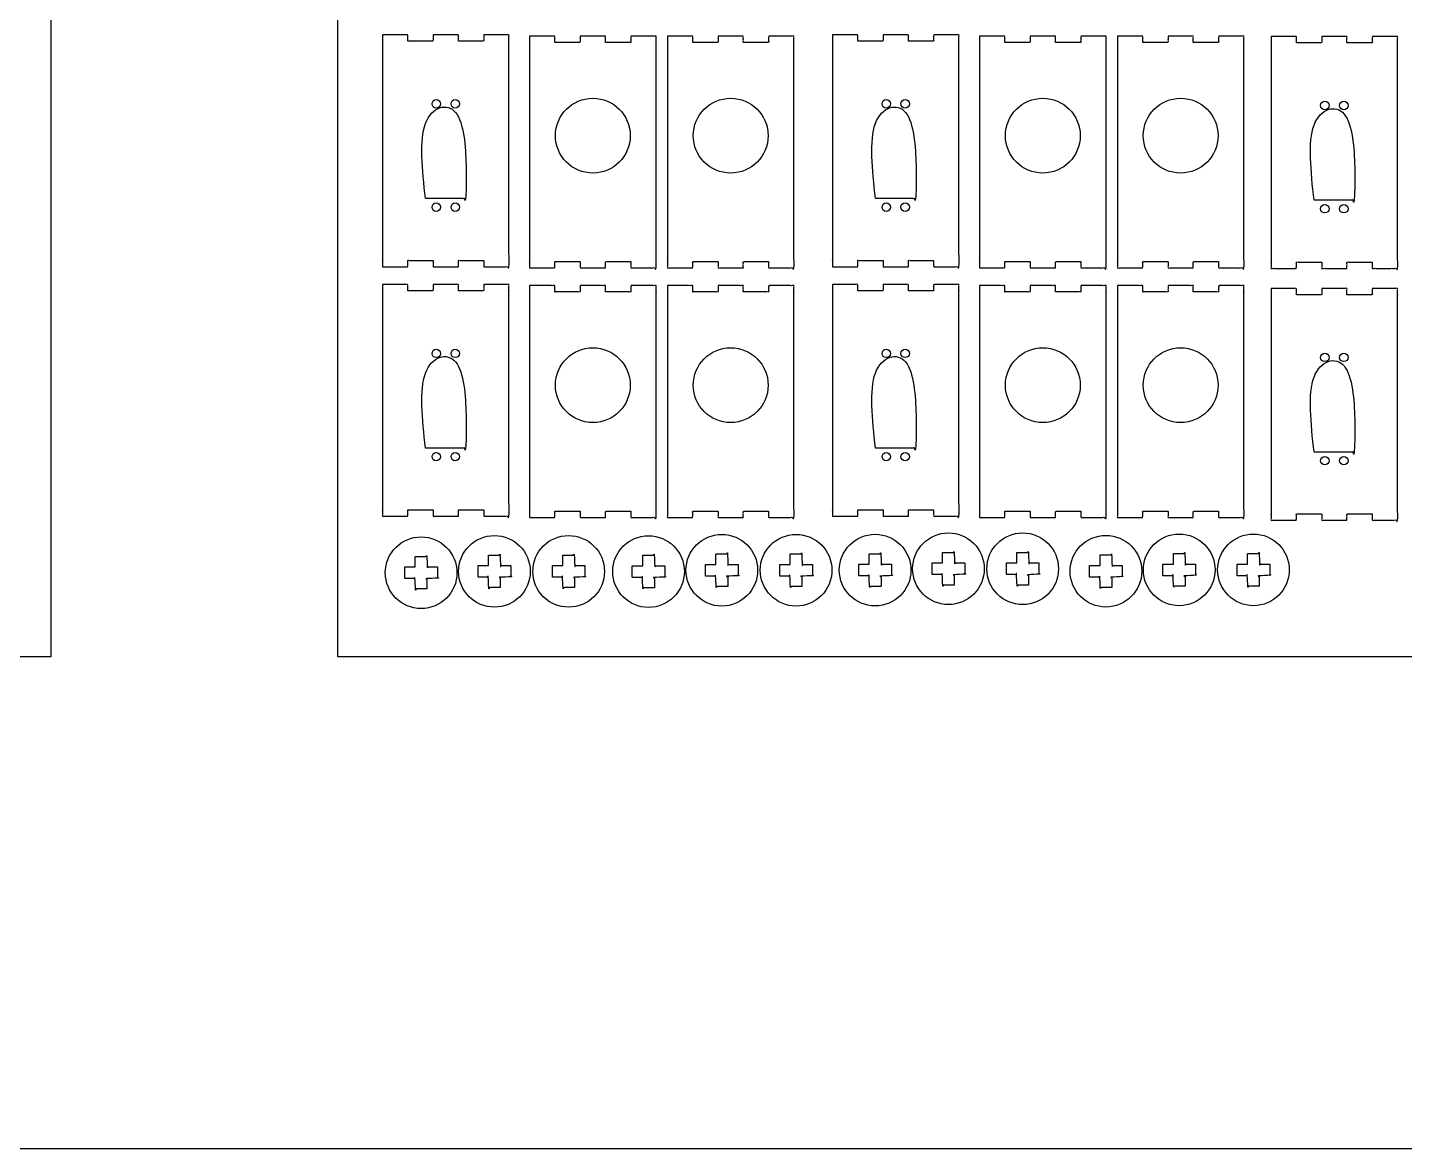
# Model space of a CAD drawing. Header units: metres. Extents: x -93 to 6479, y -472 to 3135.
# Drawn here: x 1191 to 1844, y 893 to 1424 of the extents above; entities that cross this region are included whole.
import ezdxf

# ---------------------------------------------------------------- set-up
doc = ezdxf.new("R2010")
doc.units = ezdxf.units.M
doc.header["$LTSCALE"] = 0.001
doc.header["$MEASUREMENT"] = 0
for name, color, linetype, true_color in [('Cortes$Chicos (15)', 1, 'Continuous', 0xff0000), ('Cortes$Grandes (5)', 5, 'Continuous', 0x0000ff), ('Láminas MDF', 7, 'Continuous', 0x000000)]:
    doc.layers.add(name, color=color, linetype=linetype, true_color=true_color)

msp = doc.modelspace()

# ---------------------------------------------------------------- linework, layer by layer
at = {"layer": 'Cortes$Chicos (15)'}
for centre, radius in [((1385.15, 1388.26, -176.28), 2), ((1394.15, 1388.26, -176.28), 2), ((1459.44, 1373.17), 17.75), ((1524.83, 1373.17), 17.75), ((1598.63, 1388.26, -176.28), 2), ((1607.63, 1388.26, -176.28), 2), ((1672.92, 1373.17), 17.75), ((1738.31, 1373.17), 17.75), ((1385.15, 1339.26, -176.28), 2), ((1394.15, 1339.26, -176.28), 2), ((1598.63, 1339.26, -176.28), 2), ((1607.63, 1339.26, -176.28), 2), ((1385.15, 1269.86, -176.28), 2), ((1394.15, 1269.86, -176.28), 2), ((1459.44, 1254.77), 17.75), ((1524.83, 1254.77), 17.75), ((1598.63, 1269.86, -176.28), 2), ((1607.63, 1269.86, -176.28), 2), ((1672.92, 1254.77), 17.75), ((1738.31, 1254.77), 17.75), ((1385.15, 1220.86, -176.28), 2), ((1394.15, 1220.86, -176.28), 2), ((1598.63, 1220.86, -176.28), 2), ((1607.63, 1220.86, -176.28), 2)]:
    msp.add_circle(centre, radius, dxfattribs=at)
for points, knots in [([(1359.65, 1420.99, -176.28), (1365.65, 1420.99, -176.28), (1371.65, 1420.99, -176.28), (1371.65, 1419.49, -176.28), (1371.65, 1417.99, -176.28), (1377.65, 1417.99, -176.28), (1383.65, 1417.99, -176.28), (1383.65, 1419.49, -176.28), (1383.65, 1420.99, -176.28), (1389.65, 1420.99, -176.28), (1395.65, 1420.99, -176.28), (1395.65, 1419.49, -176.28), (1395.65, 1417.99, -176.28), (1401.65, 1417.99, -176.28), (1407.65, 1417.99, -176.28), (1407.65, 1419.49, -176.28), (1407.65, 1420.99, -176.28), (1413.65, 1420.99, -176.28), (1419.65, 1420.99, -176.28), (1419.65, 1365.99, -176.28), (1419.65, 1310.99, -176.28), (1413.65, 1310.99, -176.28), (1407.65, 1310.99, -176.28), (1407.65, 1312.49, -176.28), (1407.65, 1313.99, -176.28), (1401.65, 1313.99, -176.28), (1395.65, 1313.99, -176.28), (1395.65, 1312.49, -176.28), (1395.65, 1310.99, -176.28), (1389.65, 1310.99, -176.28), (1383.65, 1310.99, -176.28), (1383.65, 1312.49, -176.28), (1383.65, 1313.99, -176.28), (1377.65, 1313.99, -176.28), (1371.65, 1313.99, -176.28), (1371.65, 1312.49, -176.28), (1371.65, 1310.99, -176.28), (1365.65, 1310.99, -176.28), (1359.65, 1310.99, -176.28), (1359.65, 1365.99, -176.28), (1359.65, 1420.99, -176.28)], [0, 0, 0, 12, 12, 15, 15, 27, 27, 30, 30, 42, 42, 45, 45, 57, 57, 60, 60, 72, 72, 192, 192, 204, 204, 207, 207, 219, 219, 222, 222, 234, 234, 237, 237, 249, 249, 252, 252, 264, 264, 384, 384, 384]), ([(1429.44, 1420.4), (1435.44, 1420.4), (1441.44, 1420.4), (1441.44, 1418.9), (1441.44, 1417.4), (1447.44, 1417.4), (1453.44, 1417.4), (1453.44, 1418.9), (1453.44, 1420.4), (1459.44, 1420.4), (1465.44, 1420.4), (1465.44, 1418.9), (1465.44, 1417.4), (1471.44, 1417.4), (1477.44, 1417.4), (1477.44, 1418.9), (1477.44, 1420.4), (1483.44, 1420.4), (1489.44, 1420.4), (1489.44, 1365.4), (1489.44, 1310.4), (1483.44, 1310.4), (1477.44, 1310.4), (1477.44, 1311.9), (1477.44, 1313.4), (1471.44, 1313.4), (1465.44, 1313.4), (1465.44, 1311.9), (1465.44, 1310.4), (1459.44, 1310.4), (1453.44, 1310.4), (1453.44, 1311.9), (1453.44, 1313.4), (1447.44, 1313.4), (1441.44, 1313.4), (1441.44, 1311.9), (1441.44, 1310.4), (1435.44, 1310.4), (1429.44, 1310.4), (1429.44, 1365.4), (1429.44, 1420.4)], [0, 0, 0, 12, 12, 15, 15, 27, 27, 30, 30, 42, 42, 45, 45, 57, 57, 60, 60, 72, 72, 192, 192, 204, 204, 207, 207, 219, 219, 222, 222, 234, 234, 237, 237, 249, 249, 252, 252, 264, 264, 384, 384, 384]), ([(1494.83, 1420.4), (1500.83, 1420.4), (1506.83, 1420.4), (1506.83, 1418.9), (1506.83, 1417.4), (1512.83, 1417.4), (1518.83, 1417.4), (1518.83, 1418.9), (1518.83, 1420.4), (1524.83, 1420.4), (1530.83, 1420.4), (1530.83, 1418.9), (1530.83, 1417.4), (1536.83, 1417.4), (1542.83, 1417.4), (1542.83, 1418.9), (1542.83, 1420.4), (1548.83, 1420.4), (1554.83, 1420.4), (1554.83, 1365.4), (1554.83, 1310.4), (1548.83, 1310.4), (1542.83, 1310.4), (1542.83, 1311.9), (1542.83, 1313.4), (1536.83, 1313.4), (1530.83, 1313.4), (1530.83, 1311.9), (1530.83, 1310.4), (1524.83, 1310.4), (1518.83, 1310.4), (1518.83, 1311.9), (1518.83, 1313.4), (1512.83, 1313.4), (1506.83, 1313.4), (1506.83, 1311.9), (1506.83, 1310.4), (1500.83, 1310.4), (1494.83, 1310.4), (1494.83, 1365.4), (1494.83, 1420.4)], [0, 0, 0, 12, 12, 15, 15, 27, 27, 30, 30, 42, 42, 45, 45, 57, 57, 60, 60, 72, 72, 192, 192, 204, 204, 207, 207, 219, 219, 222, 222, 234, 234, 237, 237, 249, 249, 252, 252, 264, 264, 384, 384, 384]), ([(1573.13, 1420.99, -176.28), (1579.13, 1420.99, -176.28), (1585.13, 1420.99, -176.28), (1585.13, 1419.49, -176.28), (1585.13, 1417.99, -176.28), (1591.13, 1417.99, -176.28), (1597.13, 1417.99, -176.28), (1597.13, 1419.49, -176.28), (1597.13, 1420.99, -176.28), (1603.13, 1420.99, -176.28), (1609.13, 1420.99, -176.28), (1609.13, 1419.49, -176.28), (1609.13, 1417.99, -176.28), (1615.13, 1417.99, -176.28), (1621.13, 1417.99, -176.28), (1621.13, 1419.49, -176.28), (1621.13, 1420.99, -176.28), (1627.13, 1420.99, -176.28), (1633.13, 1420.99, -176.28), (1633.13, 1365.99, -176.28), (1633.13, 1310.99, -176.28), (1627.13, 1310.99, -176.28), (1621.13, 1310.99, -176.28), (1621.13, 1312.49, -176.28), (1621.13, 1313.99, -176.28), (1615.13, 1313.99, -176.28), (1609.13, 1313.99, -176.28), (1609.13, 1312.49, -176.28), (1609.13, 1310.99, -176.28), (1603.13, 1310.99, -176.28), (1597.13, 1310.99, -176.28), (1597.13, 1312.49, -176.28), (1597.13, 1313.99, -176.28), (1591.13, 1313.99, -176.28), (1585.13, 1313.99, -176.28), (1585.13, 1312.49, -176.28), (1585.13, 1310.99, -176.28), (1579.13, 1310.99, -176.28), (1573.13, 1310.99, -176.28), (1573.13, 1365.99, -176.28), (1573.13, 1420.99, -176.28)], [0, 0, 0, 12, 12, 15, 15, 27, 27, 30, 30, 42, 42, 45, 45, 57, 57, 60, 60, 72, 72, 192, 192, 204, 204, 207, 207, 219, 219, 222, 222, 234, 234, 237, 237, 249, 249, 252, 252, 264, 264, 384, 384, 384]), ([(1642.92, 1420.4), (1648.92, 1420.4), (1654.92, 1420.4), (1654.92, 1418.9), (1654.92, 1417.4), (1660.92, 1417.4), (1666.92, 1417.4), (1666.92, 1418.9), (1666.92, 1420.4), (1672.92, 1420.4), (1678.92, 1420.4), (1678.92, 1418.9), (1678.92, 1417.4), (1684.92, 1417.4), (1690.92, 1417.4), (1690.92, 1418.9), (1690.92, 1420.4), (1696.92, 1420.4), (1702.92, 1420.4), (1702.92, 1365.4), (1702.92, 1310.4), (1696.92, 1310.4), (1690.92, 1310.4), (1690.92, 1311.9), (1690.92, 1313.4), (1684.92, 1313.4), (1678.92, 1313.4), (1678.92, 1311.9), (1678.92, 1310.4), (1672.92, 1310.4), (1666.92, 1310.4), (1666.92, 1311.9), (1666.92, 1313.4), (1660.92, 1313.4), (1654.92, 1313.4), (1654.92, 1311.9), (1654.92, 1310.4), (1648.92, 1310.4), (1642.92, 1310.4), (1642.92, 1365.4), (1642.92, 1420.4)], [0, 0, 0, 12, 12, 15, 15, 27, 27, 30, 30, 42, 42, 45, 45, 57, 57, 60, 60, 72, 72, 192, 192, 204, 204, 207, 207, 219, 219, 222, 222, 234, 234, 237, 237, 249, 249, 252, 252, 264, 264, 384, 384, 384]), ([(1708.31, 1420.4), (1714.31, 1420.4), (1720.31, 1420.4), (1720.31, 1418.9), (1720.31, 1417.4), (1726.31, 1417.4), (1732.31, 1417.4), (1732.31, 1418.9), (1732.31, 1420.4), (1738.31, 1420.4), (1744.31, 1420.4), (1744.31, 1418.9), (1744.31, 1417.4), (1750.31, 1417.4), (1756.31, 1417.4), (1756.31, 1418.9), (1756.31, 1420.4), (1762.31, 1420.4), (1768.31, 1420.4), (1768.31, 1365.4), (1768.31, 1310.4), (1762.31, 1310.4), (1756.31, 1310.4), (1756.31, 1311.9), (1756.31, 1313.4), (1750.31, 1313.4), (1744.31, 1313.4), (1744.31, 1311.9), (1744.31, 1310.4), (1738.31, 1310.4), (1732.31, 1310.4), (1732.31, 1311.9), (1732.31, 1313.4), (1726.31, 1313.4), (1720.31, 1313.4), (1720.31, 1311.9), (1720.31, 1310.4), (1714.31, 1310.4), (1708.31, 1310.4), (1708.31, 1365.4), (1708.31, 1420.4)], [0, 0, 0, 12, 12, 15, 15, 27, 27, 30, 30, 42, 42, 45, 45, 57, 57, 60, 60, 72, 72, 192, 192, 204, 204, 207, 207, 219, 219, 222, 222, 234, 234, 237, 237, 249, 249, 252, 252, 264, 264, 384, 384, 384]), ([(1380, 1343.31, -176.28), (1389.65, 1343.31, -176.28), (1399.3, 1343.31, -176.28), (1399.3, 1363.76, -176.28), (1399.3, 1384.21, -176.28), (1389.65, 1384.21, -176.28), (1380, 1384.21, -176.28), (1380, 1363.76, -176.28), (1380, 1343.31, -176.28)], [0, 0, 0, 19, 19, 19.5, 19.5, 20, 20, 20.5, 20.5, 20.5]), ([(1593.48, 1343.31, -176.28), (1603.13, 1343.31, -176.28), (1612.78, 1343.31, -176.28), (1612.78, 1363.76, -176.28), (1612.78, 1384.21, -176.28), (1603.13, 1384.21, -176.28), (1593.48, 1384.21, -176.28), (1593.48, 1363.76, -176.28), (1593.48, 1343.31, -176.28)], [0, 0, 0, 19, 19, 19.5, 19.5, 20, 20, 20.5, 20.5, 20.5]), ([(1359.65, 1302.59, -176.28), (1365.65, 1302.59, -176.28), (1371.65, 1302.59, -176.28), (1371.65, 1301.09, -176.28), (1371.65, 1299.59, -176.28), (1377.65, 1299.59, -176.28), (1383.65, 1299.59, -176.28), (1383.65, 1301.09, -176.28), (1383.65, 1302.59, -176.28), (1389.65, 1302.59, -176.28), (1395.65, 1302.59, -176.28), (1395.65, 1301.09, -176.28), (1395.65, 1299.59, -176.28), (1401.65, 1299.59, -176.28), (1407.65, 1299.59, -176.28), (1407.65, 1301.09, -176.28), (1407.65, 1302.59, -176.28), (1413.65, 1302.59, -176.28), (1419.65, 1302.59, -176.28), (1419.65, 1247.59, -176.28), (1419.65, 1192.59, -176.28), (1413.65, 1192.59, -176.28), (1407.65, 1192.59, -176.28), (1407.65, 1194.09, -176.28), (1407.65, 1195.59, -176.28), (1401.65, 1195.59, -176.28), (1395.65, 1195.59, -176.28), (1395.65, 1194.09, -176.28), (1395.65, 1192.59, -176.28), (1389.65, 1192.59, -176.28), (1383.65, 1192.59, -176.28), (1383.65, 1194.09, -176.28), (1383.65, 1195.59, -176.28), (1377.65, 1195.59, -176.28), (1371.65, 1195.59, -176.28), (1371.65, 1194.09, -176.28), (1371.65, 1192.59, -176.28), (1365.65, 1192.59, -176.28), (1359.65, 1192.59, -176.28), (1359.65, 1247.59, -176.28), (1359.65, 1302.59, -176.28)], [0, 0, 0, 12, 12, 15, 15, 27, 27, 30, 30, 42, 42, 45, 45, 57, 57, 60, 60, 72, 72, 192, 192, 204, 204, 207, 207, 219, 219, 222, 222, 234, 234, 237, 237, 249, 249, 252, 252, 264, 264, 384, 384, 384]), ([(1429.44, 1302), (1435.44, 1302), (1441.44, 1302), (1441.44, 1300.5), (1441.44, 1299), (1447.44, 1299), (1453.44, 1299), (1453.44, 1300.5), (1453.44, 1302), (1459.44, 1302), (1465.44, 1302), (1465.44, 1300.5), (1465.44, 1299), (1471.44, 1299), (1477.44, 1299), (1477.44, 1300.5), (1477.44, 1302), (1483.44, 1302), (1489.44, 1302), (1489.44, 1247), (1489.44, 1192), (1483.44, 1192), (1477.44, 1192), (1477.44, 1193.5), (1477.44, 1195), (1471.44, 1195), (1465.44, 1195), (1465.44, 1193.5), (1465.44, 1192), (1459.44, 1192), (1453.44, 1192), (1453.44, 1193.5), (1453.44, 1195), (1447.44, 1195), (1441.44, 1195), (1441.44, 1193.5), (1441.44, 1192), (1435.44, 1192), (1429.44, 1192), (1429.44, 1247), (1429.44, 1302)], [0, 0, 0, 12, 12, 15, 15, 27, 27, 30, 30, 42, 42, 45, 45, 57, 57, 60, 60, 72, 72, 192, 192, 204, 204, 207, 207, 219, 219, 222, 222, 234, 234, 237, 237, 249, 249, 252, 252, 264, 264, 384, 384, 384]), ([(1494.83, 1302), (1500.83, 1302), (1506.83, 1302), (1506.83, 1300.5), (1506.83, 1299), (1512.83, 1299), (1518.83, 1299), (1518.83, 1300.5), (1518.83, 1302), (1524.83, 1302), (1530.83, 1302), (1530.83, 1300.5), (1530.83, 1299), (1536.83, 1299), (1542.83, 1299), (1542.83, 1300.5), (1542.83, 1302), (1548.83, 1302), (1554.83, 1302), (1554.83, 1247), (1554.83, 1192), (1548.83, 1192), (1542.83, 1192), (1542.83, 1193.5), (1542.83, 1195), (1536.83, 1195), (1530.83, 1195), (1530.83, 1193.5), (1530.83, 1192), (1524.83, 1192), (1518.83, 1192), (1518.83, 1193.5), (1518.83, 1195), (1512.83, 1195), (1506.83, 1195), (1506.83, 1193.5), (1506.83, 1192), (1500.83, 1192), (1494.83, 1192), (1494.83, 1247), (1494.83, 1302)], [0, 0, 0, 12, 12, 15, 15, 27, 27, 30, 30, 42, 42, 45, 45, 57, 57, 60, 60, 72, 72, 192, 192, 204, 204, 207, 207, 219, 219, 222, 222, 234, 234, 237, 237, 249, 249, 252, 252, 264, 264, 384, 384, 384]), ([(1573.13, 1302.59, -176.28), (1579.13, 1302.59, -176.28), (1585.13, 1302.59, -176.28), (1585.13, 1301.09, -176.28), (1585.13, 1299.59, -176.28), (1591.13, 1299.59, -176.28), (1597.13, 1299.59, -176.28), (1597.13, 1301.09, -176.28), (1597.13, 1302.59, -176.28), (1603.13, 1302.59, -176.28), (1609.13, 1302.59, -176.28), (1609.13, 1301.09, -176.28), (1609.13, 1299.59, -176.28), (1615.13, 1299.59, -176.28), (1621.13, 1299.59, -176.28), (1621.13, 1301.09, -176.28), (1621.13, 1302.59, -176.28), (1627.13, 1302.59, -176.28), (1633.13, 1302.59, -176.28), (1633.13, 1247.59, -176.28), (1633.13, 1192.59, -176.28), (1627.13, 1192.59, -176.28), (1621.13, 1192.59, -176.28), (1621.13, 1194.09, -176.28), (1621.13, 1195.59, -176.28), (1615.13, 1195.59, -176.28), (1609.13, 1195.59, -176.28), (1609.13, 1194.09, -176.28), (1609.13, 1192.59, -176.28), (1603.13, 1192.59, -176.28), (1597.13, 1192.59, -176.28), (1597.13, 1194.09, -176.28), (1597.13, 1195.59, -176.28), (1591.13, 1195.59, -176.28), (1585.13, 1195.59, -176.28), (1585.13, 1194.09, -176.28), (1585.13, 1192.59, -176.28), (1579.13, 1192.59, -176.28), (1573.13, 1192.59, -176.28), (1573.13, 1247.59, -176.28), (1573.13, 1302.59, -176.28)], [0, 0, 0, 12, 12, 15, 15, 27, 27, 30, 30, 42, 42, 45, 45, 57, 57, 60, 60, 72, 72, 192, 192, 204, 204, 207, 207, 219, 219, 222, 222, 234, 234, 237, 237, 249, 249, 252, 252, 264, 264, 384, 384, 384]), ([(1642.92, 1302), (1648.92, 1302), (1654.92, 1302), (1654.92, 1300.5), (1654.92, 1299), (1660.92, 1299), (1666.92, 1299), (1666.92, 1300.5), (1666.92, 1302), (1672.92, 1302), (1678.92, 1302), (1678.92, 1300.5), (1678.92, 1299), (1684.92, 1299), (1690.92, 1299), (1690.92, 1300.5), (1690.92, 1302), (1696.92, 1302), (1702.92, 1302), (1702.92, 1247), (1702.92, 1192), (1696.92, 1192), (1690.92, 1192), (1690.92, 1193.5), (1690.92, 1195), (1684.92, 1195), (1678.92, 1195), (1678.92, 1193.5), (1678.92, 1192), (1672.92, 1192), (1666.92, 1192), (1666.92, 1193.5), (1666.92, 1195), (1660.92, 1195), (1654.92, 1195), (1654.92, 1193.5), (1654.92, 1192), (1648.92, 1192), (1642.92, 1192), (1642.92, 1247), (1642.92, 1302)], [0, 0, 0, 12, 12, 15, 15, 27, 27, 30, 30, 42, 42, 45, 45, 57, 57, 60, 60, 72, 72, 192, 192, 204, 204, 207, 207, 219, 219, 222, 222, 234, 234, 237, 237, 249, 249, 252, 252, 264, 264, 384, 384, 384]), ([(1708.31, 1302), (1714.31, 1302), (1720.31, 1302), (1720.31, 1300.5), (1720.31, 1299), (1726.31, 1299), (1732.31, 1299), (1732.31, 1300.5), (1732.31, 1302), (1738.31, 1302), (1744.31, 1302), (1744.31, 1300.5), (1744.31, 1299), (1750.31, 1299), (1756.31, 1299), (1756.31, 1300.5), (1756.31, 1302), (1762.31, 1302), (1768.31, 1302), (1768.31, 1247), (1768.31, 1192), (1762.31, 1192), (1756.31, 1192), (1756.31, 1193.5), (1756.31, 1195), (1750.31, 1195), (1744.31, 1195), (1744.31, 1193.5), (1744.31, 1192), (1738.31, 1192), (1732.31, 1192), (1732.31, 1193.5), (1732.31, 1195), (1726.31, 1195), (1720.31, 1195), (1720.31, 1193.5), (1720.31, 1192), (1714.31, 1192), (1708.31, 1192), (1708.31, 1247), (1708.31, 1302)], [0, 0, 0, 12, 12, 15, 15, 27, 27, 30, 30, 42, 42, 45, 45, 57, 57, 60, 60, 72, 72, 192, 192, 204, 204, 207, 207, 219, 219, 222, 222, 234, 234, 237, 237, 249, 249, 252, 252, 264, 264, 384, 384, 384]), ([(1380, 1224.91, -176.28), (1389.65, 1224.91, -176.28), (1399.3, 1224.91, -176.28), (1399.3, 1245.36, -176.28), (1399.3, 1265.81, -176.28), (1389.65, 1265.81, -176.28), (1380, 1265.81, -176.28), (1380, 1245.36, -176.28), (1380, 1224.91, -176.28)], [0, 0, 0, 19, 19, 19.5, 19.5, 20, 20, 20.5, 20.5, 20.5]), ([(1593.48, 1224.91, -176.28), (1603.13, 1224.91, -176.28), (1612.78, 1224.91, -176.28), (1612.78, 1245.36, -176.28), (1612.78, 1265.81, -176.28), (1603.13, 1265.81, -176.28), (1593.48, 1265.81, -176.28), (1593.48, 1245.36, -176.28), (1593.48, 1224.91, -176.28)], [0, 0, 0, 19, 19, 19.5, 19.5, 20, 20, 20.5, 20.5, 20.5])]:
    msp.add_open_spline(points, degree=2, knots=knots, dxfattribs=at)
at = {"layer": 'Cortes$Grandes (5)'}
for centre, radius in [((1806.72, 1387.48, -176.28), 2), ((1815.72, 1387.48, -176.28), 2), ((1806.72, 1338.48, -176.28), 2), ((1815.72, 1338.48, -176.28), 2), ((1806.72, 1267.95, -176.28), 2), ((1815.72, 1267.95, -176.28), 2), ((1806.72, 1218.95, -176.28), 2), ((1815.72, 1218.95, -176.28), 2), ((1377.97, 1165.8, -176.28), 17), ((1412.73, 1166.44, -176.28), 17), ((1447.96, 1166.44, -176.28), 17), ((1485.86, 1166.33, -176.28), 17), ((1520.62, 1166.97, -176.28), 17), ((1555.85, 1166.97, -176.28), 17), ((1593.37, 1167.03, -176.28), 17), ((1628.14, 1167.68, -176.28), 17), ((1663.36, 1167.68, -176.28), 17), ((1702.85, 1166.5, -176.28), 17), ((1737.62, 1167.15, -176.28), 17), ((1772.84, 1167.15, -176.28), 17)]:
    msp.add_circle(centre, radius, dxfattribs=at)
for points, knots in [([(1781.22, 1420.21, -176.28), (1787.22, 1420.21, -176.28), (1793.22, 1420.21, -176.28), (1793.22, 1418.71, -176.28), (1793.22, 1417.21, -176.28), (1799.22, 1417.21, -176.28), (1805.22, 1417.21, -176.28), (1805.22, 1418.71, -176.28), (1805.22, 1420.21, -176.28), (1811.22, 1420.21, -176.28), (1817.22, 1420.21, -176.28), (1817.22, 1418.71, -176.28), (1817.22, 1417.21, -176.28), (1823.22, 1417.21, -176.28), (1829.22, 1417.21, -176.28), (1829.22, 1418.71, -176.28), (1829.22, 1420.21, -176.28), (1835.22, 1420.21, -176.28), (1841.22, 1420.21, -176.28), (1841.22, 1365.21, -176.28), (1841.22, 1310.21, -176.28), (1835.22, 1310.21, -176.28), (1829.22, 1310.21, -176.28), (1829.22, 1311.71, -176.28), (1829.22, 1313.21, -176.28), (1823.22, 1313.21, -176.28), (1817.22, 1313.21, -176.28), (1817.22, 1311.71, -176.28), (1817.22, 1310.21, -176.28), (1811.22, 1310.21, -176.28), (1805.22, 1310.21, -176.28), (1805.22, 1311.71, -176.28), (1805.22, 1313.21, -176.28), (1799.22, 1313.21, -176.28), (1793.22, 1313.21, -176.28), (1793.22, 1311.71, -176.28), (1793.22, 1310.21, -176.28), (1787.22, 1310.21, -176.28), (1781.22, 1310.21, -176.28), (1781.22, 1365.21, -176.28), (1781.22, 1420.21, -176.28)], [0, 0, 0, 12, 12, 15, 15, 27, 27, 30, 30, 42, 42, 45, 45, 57, 57, 60, 60, 72, 72, 192, 192, 204, 204, 207, 207, 219, 219, 222, 222, 234, 234, 237, 237, 249, 249, 252, 252, 264, 264, 384, 384, 384]), ([(1801.57, 1342.53, -176.28), (1811.22, 1342.53, -176.28), (1820.87, 1342.53, -176.28), (1820.87, 1362.98, -176.28), (1820.87, 1383.43, -176.28), (1811.22, 1383.43, -176.28), (1801.57, 1383.43, -176.28), (1801.57, 1362.98, -176.28), (1801.57, 1342.53, -176.28)], [0, 0, 0, 19, 19, 19.5, 19.5, 20, 20, 20.5, 20.5, 20.5]), ([(1781.22, 1300.68, -176.28), (1787.22, 1300.68, -176.28), (1793.22, 1300.68, -176.28), (1793.22, 1299.18, -176.28), (1793.22, 1297.68, -176.28), (1799.22, 1297.68, -176.28), (1805.22, 1297.68, -176.28), (1805.22, 1299.18, -176.28), (1805.22, 1300.68, -176.28), (1811.22, 1300.68, -176.28), (1817.22, 1300.68, -176.28), (1817.22, 1299.18, -176.28), (1817.22, 1297.68, -176.28), (1823.22, 1297.68, -176.28), (1829.22, 1297.68, -176.28), (1829.22, 1299.18, -176.28), (1829.22, 1300.68, -176.28), (1835.22, 1300.68, -176.28), (1841.22, 1300.68, -176.28), (1841.22, 1245.68, -176.28), (1841.22, 1190.68, -176.28), (1835.22, 1190.68, -176.28), (1829.22, 1190.68, -176.28), (1829.22, 1192.18, -176.28), (1829.22, 1193.68, -176.28), (1823.22, 1193.68, -176.28), (1817.22, 1193.68, -176.28), (1817.22, 1192.18, -176.28), (1817.22, 1190.68, -176.28), (1811.22, 1190.68, -176.28), (1805.22, 1190.68, -176.28), (1805.22, 1192.18, -176.28), (1805.22, 1193.68, -176.28), (1799.22, 1193.68, -176.28), (1793.22, 1193.68, -176.28), (1793.22, 1192.18, -176.28), (1793.22, 1190.68, -176.28), (1787.22, 1190.68, -176.28), (1781.22, 1190.68, -176.28), (1781.22, 1245.68, -176.28), (1781.22, 1300.68, -176.28)], [0, 0, 0, 12, 12, 15, 15, 27, 27, 30, 30, 42, 42, 45, 45, 57, 57, 60, 60, 72, 72, 192, 192, 204, 204, 207, 207, 219, 219, 222, 222, 234, 234, 237, 237, 249, 249, 252, 252, 264, 264, 384, 384, 384]), ([(1801.57, 1223, -176.28), (1811.22, 1223, -176.28), (1820.87, 1223, -176.28), (1820.87, 1243.45, -176.28), (1820.87, 1263.9, -176.28), (1811.22, 1263.9, -176.28), (1801.57, 1263.9, -176.28), (1801.57, 1243.45, -176.28), (1801.57, 1223, -176.28)], [0, 0, 0, 19, 19, 19.5, 19.5, 20, 20, 20.5, 20.5, 20.5]), ([(1625.36, 1170.45, -176.28), (1622.91, 1170.45, -176.28), (1620.41, 1170.45, -176.28), (1620.41, 1167.68, -176.28), (1620.41, 1164.9, -176.28), (1622.91, 1164.9, -176.28), (1625.36, 1164.9, -176.28), (1625.36, 1162.45, -176.28), (1625.36, 1159.95, -176.28), (1628.14, 1159.95, -176.28), (1630.91, 1159.95, -176.28), (1630.91, 1162.45, -176.28), (1630.91, 1164.9, -176.28), (1633.36, 1164.9, -176.28), (1635.86, 1164.9, -176.28), (1635.86, 1167.68, -176.28), (1635.86, 1170.45, -176.28), (1633.36, 1170.45, -176.28), (1630.91, 1170.45, -176.28), (1630.91, 1172.9, -176.28), (1630.91, 1175.4, -176.28), (1628.14, 1175.4, -176.28), (1625.36, 1175.4, -176.28), (1625.36, 1172.9, -176.28), (1625.36, 1170.45, -176.28)], [30.140064, 30.140064, 30.140064, 35.172162, 35.172162, 40.145636, 40.145636, 45.177734, 45.177734, 45.192734, 45.192734, 50.166208, 50.166208, 55.198306, 55.198306, 55.213306, 55.213306, 60.18678, 60.18678, 65.218878, 65.218878, 65.233878, 65.233878, 70.207351, 70.207351, 75.23945, 75.23945, 75.23945]), ([(1660.58, 1170.45, -176.28), (1658.13, 1170.45, -176.28), (1655.63, 1170.45, -176.28), (1655.64, 1167.68, -176.28), (1655.64, 1164.9, -176.28), (1658.14, 1164.9, -176.28), (1660.59, 1164.9, -176.28), (1660.59, 1162.45, -176.28), (1660.59, 1159.95, -176.28), (1663.36, 1159.95, -176.28), (1666.14, 1159.95, -176.28), (1666.14, 1162.45, -176.28), (1666.14, 1164.9, -176.28), (1668.59, 1164.9, -176.28), (1671.09, 1164.9, -176.28), (1671.09, 1167.68, -176.28), (1671.09, 1170.45, -176.28), (1668.59, 1170.45, -176.28), (1666.14, 1170.45, -176.28), (1666.14, 1172.9, -176.28), (1666.14, 1175.4, -176.28), (1663.36, 1175.4, -176.28), (1660.59, 1175.4, -176.28), (1660.59, 1172.9, -176.28), (1660.58, 1170.45, -176.28)], [30.140064, 30.140064, 30.140064, 35.172162, 35.172162, 40.145636, 40.145636, 45.177734, 45.177734, 45.192734, 45.192734, 50.166208, 50.166208, 55.198306, 55.198306, 55.213306, 55.213306, 60.18678, 60.18678, 65.218878, 65.218878, 65.233878, 65.233878, 70.207351, 70.207351, 75.23945, 75.23945, 75.23945]), ([(1734.84, 1169.92, -176.28), (1732.39, 1169.92, -176.28), (1729.89, 1169.92, -176.28), (1729.89, 1167.15, -176.28), (1729.89, 1164.37, -176.28), (1732.39, 1164.37, -176.28), (1734.84, 1164.37, -176.28), (1734.84, 1161.92, -176.28), (1734.84, 1159.42, -176.28), (1737.62, 1159.42, -176.28), (1740.39, 1159.42, -176.28), (1740.39, 1161.92, -176.28), (1740.39, 1164.37, -176.28), (1742.84, 1164.37, -176.28), (1745.34, 1164.37, -176.28), (1745.34, 1167.15, -176.28), (1745.34, 1169.92, -176.28), (1742.84, 1169.92, -176.28), (1740.39, 1169.92, -176.28), (1740.39, 1172.37, -176.28), (1740.39, 1174.87, -176.28), (1737.62, 1174.87, -176.28), (1734.84, 1174.87, -176.28), (1734.84, 1172.37, -176.28), (1734.84, 1169.92, -176.28)], [30.140064, 30.140064, 30.140064, 35.172162, 35.172162, 40.145636, 40.145636, 45.177734, 45.177734, 45.192734, 45.192734, 50.166208, 50.166208, 55.198306, 55.198306, 55.213306, 55.213306, 60.18678, 60.18678, 65.218878, 65.218878, 65.233878, 65.233878, 70.207351, 70.207351, 75.23945, 75.23945, 75.23945]), ([(1770.06, 1169.92, -176.28), (1767.61, 1169.92, -176.28), (1765.11, 1169.92, -176.28), (1765.12, 1167.15, -176.28), (1765.12, 1164.37, -176.28), (1767.62, 1164.37, -176.28), (1770.07, 1164.37, -176.28), (1770.07, 1161.92, -176.28), (1770.07, 1159.42, -176.28), (1772.84, 1159.42, -176.28), (1775.62, 1159.42, -176.28), (1775.62, 1161.92, -176.28), (1775.62, 1164.37, -176.28), (1778.07, 1164.37, -176.28), (1780.57, 1164.37, -176.28), (1780.57, 1167.15, -176.28), (1780.57, 1169.92, -176.28), (1778.07, 1169.92, -176.28), (1775.62, 1169.92, -176.28), (1775.62, 1172.37, -176.28), (1775.62, 1174.87, -176.28), (1772.84, 1174.87, -176.28), (1770.07, 1174.87, -176.28), (1770.07, 1172.37, -176.28), (1770.06, 1169.92, -176.28)], [30.140064, 30.140064, 30.140064, 35.172162, 35.172162, 40.145636, 40.145636, 45.177734, 45.177734, 45.192734, 45.192734, 50.166208, 50.166208, 55.198306, 55.198306, 55.213306, 55.213306, 60.18678, 60.18678, 65.218878, 65.218878, 65.233878, 65.233878, 70.207351, 70.207351, 75.23945, 75.23945, 75.23945]), ([(1375.19, 1168.58, -176.28), (1372.74, 1168.58, -176.28), (1370.24, 1168.58, -176.28), (1370.24, 1165.8, -176.28), (1370.24, 1163.02, -176.28), (1372.74, 1163.02, -176.28), (1375.19, 1163.02, -176.28), (1375.19, 1160.57, -176.28), (1375.19, 1158.07, -176.28), (1377.97, 1158.07, -176.28), (1380.74, 1158.07, -176.28), (1380.74, 1160.57, -176.28), (1380.74, 1163.02, -176.28), (1383.19, 1163.02, -176.28), (1385.69, 1163.02, -176.28), (1385.69, 1165.8, -176.28), (1385.69, 1168.58, -176.28), (1383.19, 1168.58, -176.28), (1380.74, 1168.58, -176.28), (1380.74, 1171.03, -176.28), (1380.74, 1173.53, -176.28), (1377.97, 1173.53, -176.28), (1375.19, 1173.53, -176.28), (1375.19, 1171.03, -176.28), (1375.19, 1168.58, -176.28)], [30.140064, 30.140064, 30.140064, 35.172162, 35.172162, 40.145636, 40.145636, 45.177734, 45.177734, 45.192734, 45.192734, 50.166208, 50.166208, 55.198306, 55.198306, 55.213306, 55.213306, 60.18678, 60.18678, 65.218878, 65.218878, 65.233878, 65.233878, 70.207351, 70.207351, 75.23945, 75.23945, 75.23945]), ([(1409.95, 1169.22, -176.28), (1407.5, 1169.22, -176.28), (1405, 1169.22, -176.28), (1405, 1166.44, -176.28), (1405, 1163.67, -176.28), (1407.5, 1163.67, -176.28), (1409.95, 1163.67, -176.28), (1409.95, 1161.22, -176.28), (1409.95, 1158.72, -176.28), (1412.73, 1158.72, -176.28), (1415.5, 1158.72, -176.28), (1415.5, 1161.22, -176.28), (1415.5, 1163.67, -176.28), (1417.95, 1163.67, -176.28), (1420.45, 1163.67, -176.28), (1420.46, 1166.44, -176.28), (1420.45, 1169.22, -176.28), (1417.95, 1169.22, -176.28), (1415.5, 1169.22, -176.28), (1415.5, 1171.67, -176.28), (1415.5, 1174.17, -176.28), (1412.73, 1174.17, -176.28), (1409.95, 1174.17, -176.28), (1409.95, 1171.67, -176.28), (1409.95, 1169.22, -176.28)], [30.140064, 30.140064, 30.140064, 35.172162, 35.172162, 40.145636, 40.145636, 45.177734, 45.177734, 45.192734, 45.192734, 50.166208, 50.166208, 55.198306, 55.198306, 55.213306, 55.213306, 60.18678, 60.18678, 65.218878, 65.218878, 65.233878, 65.233878, 70.207351, 70.207351, 75.23945, 75.23945, 75.23945]), ([(1445.18, 1169.22, -176.28), (1442.73, 1169.22, -176.28), (1440.23, 1169.22, -176.28), (1440.23, 1166.44, -176.28), (1440.23, 1163.67, -176.28), (1442.73, 1163.67, -176.28), (1445.18, 1163.67, -176.28), (1445.18, 1161.22, -176.28), (1445.18, 1158.72, -176.28), (1447.96, 1158.72, -176.28), (1450.73, 1158.72, -176.28), (1450.73, 1161.22, -176.28), (1450.73, 1163.67, -176.28), (1453.18, 1163.67, -176.28), (1455.68, 1163.67, -176.28), (1455.68, 1166.44, -176.28), (1455.68, 1169.22, -176.28), (1453.18, 1169.22, -176.28), (1450.73, 1169.22, -176.28), (1450.73, 1171.67, -176.28), (1450.73, 1174.17, -176.28), (1447.96, 1174.17, -176.28), (1445.18, 1174.17, -176.28), (1445.18, 1171.67, -176.28), (1445.18, 1169.22, -176.28)], [30.140064, 30.140064, 30.140064, 35.172162, 35.172162, 40.145636, 40.145636, 45.177734, 45.177734, 45.192734, 45.192734, 50.166208, 50.166208, 55.198306, 55.198306, 55.213306, 55.213306, 60.18678, 60.18678, 65.218878, 65.218878, 65.233878, 65.233878, 70.207351, 70.207351, 75.23945, 75.23945, 75.23945]), ([(1483.08, 1169.1, -176.28), (1480.63, 1169.1, -176.28), (1478.13, 1169.1, -176.28), (1478.13, 1166.33, -176.28), (1478.13, 1163.55, -176.28), (1480.63, 1163.55, -176.28), (1483.08, 1163.55, -176.28), (1483.08, 1161.1, -176.28), (1483.08, 1158.6, -176.28), (1485.86, 1158.6, -176.28), (1488.64, 1158.6, -176.28), (1488.64, 1161.1, -176.28), (1488.64, 1163.55, -176.28), (1491.09, 1163.55, -176.28), (1493.59, 1163.55, -176.28), (1493.59, 1166.33, -176.28), (1493.58, 1169.1, -176.28), (1491.08, 1169.1, -176.28), (1488.64, 1169.1, -176.28), (1488.64, 1171.55, -176.28), (1488.64, 1174.05, -176.28), (1485.86, 1174.05, -176.28), (1483.08, 1174.05, -176.28), (1483.08, 1171.55, -176.28), (1483.08, 1169.1, -176.28)], [30.140064, 30.140064, 30.140064, 35.172162, 35.172162, 40.145636, 40.145636, 45.177734, 45.177734, 45.192734, 45.192734, 50.166208, 50.166208, 55.198306, 55.198306, 55.213306, 55.213306, 60.18678, 60.18678, 65.218878, 65.218878, 65.233878, 65.233878, 70.207351, 70.207351, 75.23945, 75.23945, 75.23945]), ([(1517.84, 1169.75, -176.28), (1515.39, 1169.75, -176.28), (1512.89, 1169.75, -176.28), (1512.89, 1166.97, -176.28), (1512.89, 1164.19, -176.28), (1515.39, 1164.19, -176.28), (1517.84, 1164.19, -176.28), (1517.84, 1161.74, -176.28), (1517.84, 1159.24, -176.28), (1520.62, 1159.24, -176.28), (1523.4, 1159.24, -176.28), (1523.4, 1161.74, -176.28), (1523.4, 1164.19, -176.28), (1525.85, 1164.19, -176.28), (1528.35, 1164.19, -176.28), (1528.35, 1166.97, -176.28), (1528.35, 1169.75, -176.28), (1525.84, 1169.75, -176.28), (1523.4, 1169.75, -176.28), (1523.4, 1172.2, -176.28), (1523.4, 1174.7, -176.28), (1520.62, 1174.7, -176.28), (1517.84, 1174.7, -176.28), (1517.84, 1172.2, -176.28), (1517.84, 1169.75, -176.28)], [30.140064, 30.140064, 30.140064, 35.172162, 35.172162, 40.145636, 40.145636, 45.177734, 45.177734, 45.192734, 45.192734, 50.166208, 50.166208, 55.198306, 55.198306, 55.213306, 55.213306, 60.18678, 60.18678, 65.218878, 65.218878, 65.233878, 65.233878, 70.207351, 70.207351, 75.23945, 75.23945, 75.23945]), ([(1553.07, 1169.75, -176.28), (1550.62, 1169.75, -176.28), (1548.12, 1169.75, -176.28), (1548.12, 1166.97, -176.28), (1548.12, 1164.19, -176.28), (1550.62, 1164.19, -176.28), (1553.07, 1164.19, -176.28), (1553.07, 1161.74, -176.28), (1553.07, 1159.24, -176.28), (1555.85, 1159.24, -176.28), (1558.63, 1159.24, -176.28), (1558.63, 1161.74, -176.28), (1558.63, 1164.19, -176.28), (1561.08, 1164.19, -176.28), (1563.58, 1164.19, -176.28), (1563.58, 1166.97, -176.28), (1563.57, 1169.75, -176.28), (1561.07, 1169.75, -176.28), (1558.63, 1169.75, -176.28), (1558.63, 1172.2, -176.28), (1558.63, 1174.7, -176.28), (1555.85, 1174.7, -176.28), (1553.07, 1174.7, -176.28), (1553.07, 1172.2, -176.28), (1553.07, 1169.75, -176.28)], [30.140064, 30.140064, 30.140064, 35.172162, 35.172162, 40.145636, 40.145636, 45.177734, 45.177734, 45.192734, 45.192734, 50.166208, 50.166208, 55.198306, 55.198306, 55.213306, 55.213306, 60.18678, 60.18678, 65.218878, 65.218878, 65.233878, 65.233878, 70.207351, 70.207351, 75.23945, 75.23945, 75.23945]), ([(1590.59, 1169.81, -176.28), (1588.14, 1169.81, -176.28), (1585.64, 1169.81, -176.28), (1585.65, 1167.03, -176.28), (1585.65, 1164.25, -176.28), (1588.15, 1164.25, -176.28), (1590.6, 1164.25, -176.28), (1590.6, 1161.8, -176.28), (1590.6, 1159.3, -176.28), (1593.37, 1159.3, -176.28), (1596.15, 1159.3, -176.28), (1596.15, 1161.8, -176.28), (1596.15, 1164.25, -176.28), (1598.6, 1164.25, -176.28), (1601.1, 1164.25, -176.28), (1601.1, 1167.03, -176.28), (1601.1, 1169.81, -176.28), (1598.6, 1169.81, -176.28), (1596.15, 1169.81, -176.28), (1596.15, 1172.26, -176.28), (1596.15, 1174.76, -176.28), (1593.37, 1174.76, -176.28), (1590.6, 1174.76, -176.28), (1590.6, 1172.26, -176.28), (1590.59, 1169.81, -176.28)], [30.140064, 30.140064, 30.140064, 35.172162, 35.172162, 40.145636, 40.145636, 45.177734, 45.177734, 45.192734, 45.192734, 50.166208, 50.166208, 55.198306, 55.198306, 55.213306, 55.213306, 60.18678, 60.18678, 65.218878, 65.218878, 65.233878, 65.233878, 70.207351, 70.207351, 75.23945, 75.23945, 75.23945]), ([(1700.07, 1169.28, -176.28), (1697.62, 1169.28, -176.28), (1695.12, 1169.28, -176.28), (1695.13, 1166.5, -176.28), (1695.13, 1163.73, -176.28), (1697.63, 1163.73, -176.28), (1700.08, 1163.73, -176.28), (1700.08, 1161.28, -176.28), (1700.08, 1158.78, -176.28), (1702.85, 1158.78, -176.28), (1705.63, 1158.78, -176.28), (1705.63, 1161.28, -176.28), (1705.63, 1163.73, -176.28), (1708.08, 1163.73, -176.28), (1710.58, 1163.73, -176.28), (1710.58, 1166.5, -176.28), (1710.58, 1169.28, -176.28), (1708.08, 1169.28, -176.28), (1705.63, 1169.28, -176.28), (1705.63, 1171.73, -176.28), (1705.63, 1174.23, -176.28), (1702.85, 1174.23, -176.28), (1700.08, 1174.23, -176.28), (1700.08, 1171.73, -176.28), (1700.07, 1169.28, -176.28)], [30.140064, 30.140064, 30.140064, 35.172162, 35.172162, 40.145636, 40.145636, 45.177734, 45.177734, 45.192734, 45.192734, 50.166208, 50.166208, 55.198306, 55.198306, 55.213306, 55.213306, 60.18678, 60.18678, 65.218878, 65.218878, 65.233878, 65.233878, 70.207351, 70.207351, 75.23945, 75.23945, 75.23945])]:
    msp.add_open_spline(points, degree=2, knots=knots, dxfattribs=at)
at = {"layer": 'Láminas MDF'}
for points in [[(-92.87, 892.61), (6479.44, 892.61), (6479.44, 2029.18), (-92.87, 2029.18), (-92.87, 892.61)], [(2.33, 1925.94), (1202.33, 1925.94), (1202.33, 1125.94), (2.33, 1125.94), (2.33, 1925.94)], [(1338.49, 1925.94), (2538.49, 1925.94), (2538.49, 1125.94), (1338.49, 1125.94), (1338.49, 1925.94)]]:
    msp.add_lwpolyline(points, dxfattribs=at)

doc.saveas('drawing.dxf')
